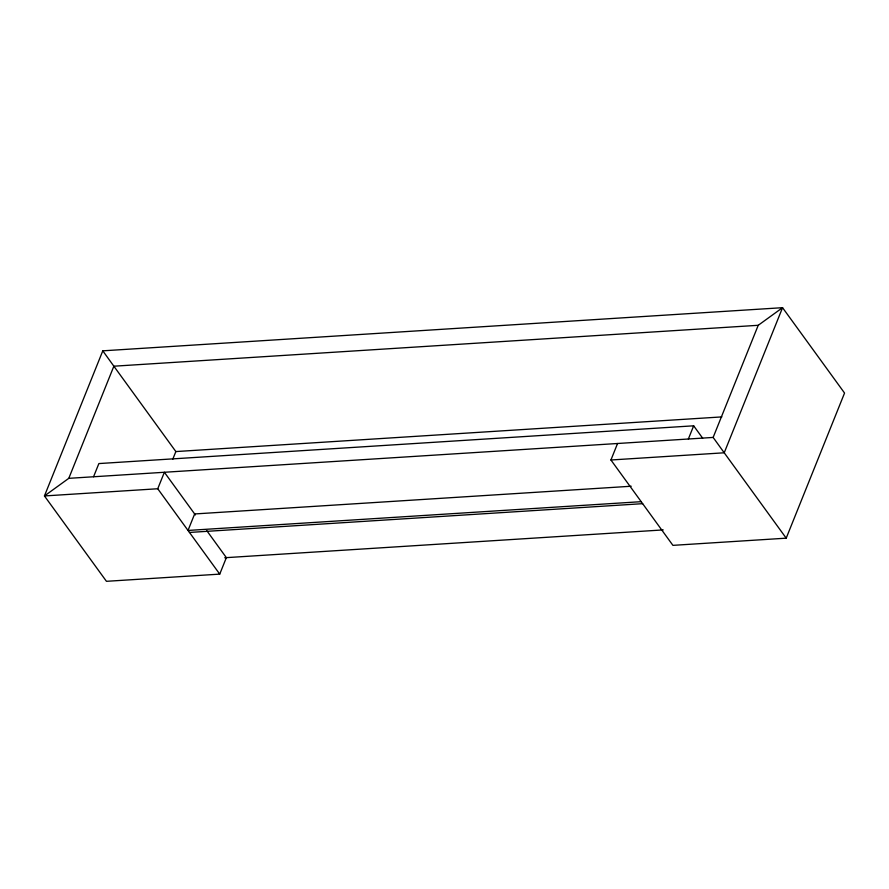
<?xml version="1.0" encoding="UTF-8"?>
<svg xmlns="http://www.w3.org/2000/svg" width="889" height="889" viewBox="0 0 889 889"><rect width="100%" height="100%" fill="white"/><g stroke="black" fill="none" stroke-linecap="round" stroke-linejoin="round"><path stroke-width="1.33" d="M617.555 443.5L610.932 459.991L672.917 545.357L786.209 538.167L844.55 393.049L782.553 307.683L102.791 350.833L44.45 495.951L106.447 581.317L219.739 574.127L226.362 557.636L206.793 530.677M219.739 574.127L157.742 488.75L44.45 495.951L68.786 478.338L113.859 366.201L102.791 350.833M93.567 476.76L98.868 463.569L693.664 425.809L702.643 438.166M157.742 488.75L164.376 472.27L195.369 514.953M172.777 459.213L175.855 451.568L113.859 366.201L758.228 325.296L782.553 307.683L724.224 452.79L786.209 538.167M688.364 438.999L693.664 425.809M610.932 459.991L724.224 452.79L713.145 437.432L758.228 325.296M175.855 451.568L721.835 416.908M68.786 478.338L713.145 437.432M631.19 486.239L194.647 513.953L188.012 530.444L641.191 501.674M189.468 532.444L642.647 503.674M224.717 557.747L663.216 529.911"/></g></svg>
